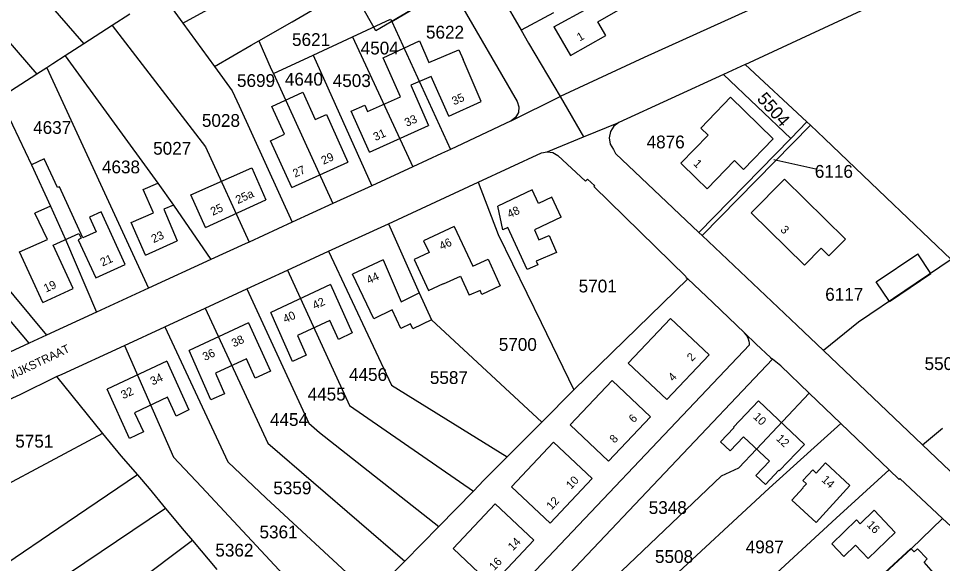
# Model space of a CAD drawing. Extents: x 191922 to 199923, y 328959 to 333350.
# Drawn here: x 196952.2 to 197147.1, y 331182.2 to 331297.2 of the extents above; entities that cross this region are included whole.
import ezdxf

# ---------------------------------------------------------------- set-up
doc = ezdxf.new("R2010")
doc.units = 0
for name, color, linetype in [('bouwvlak', 7, 'Continuous'), ('enkelbestemming', 7, 'Continuous'), ('Level 6', 7, 'Continuous'), ('maatvoering - maximum aantal wooneenheden', 7, 'Continuous'), ('Maatvoering_symbolen', 7, 'Continuous'), ('recreatiewoning', 7, 'Continuous')]:
    doc.layers.add(name, color=color, linetype=linetype)

msp = doc.modelspace()

# ---------------------------------------------------------------- linework, layer by layer
at = {"layer": 'bouwvlak'}
msp.add_line((197120.35, 331265.34), (197111.48, 331267.34), dxfattribs=at)
at = {"layer": 'Level 6'}
for p, q in [((196930.87, 331332.34), (196966, 331291.81)), ((197105.5, 331287.44), (197184.68, 331324.38)), ((197105.5, 331287.44), (197184.68, 331324.38)), ((196986.91, 331296.17), (197033.11, 331321.55)), ((196937.39, 331307.02), (196956.11, 331285.43)), ((197009.94, 331296.47), (197024.3, 331304.89)), ((197043.43, 331303.73), (197057.39, 331279.62)), ((197053.23, 331303.32), (197058.2, 331294.68)), ((196982.33, 331302.45), (196986.91, 331296.17)), ((197030.93, 331296.5), (197038.12, 331300.76)), ((196975.68, 331298.09), (196971.97, 331295.68)), ((197065.07, 331298.36), (197058.2, 331294.68)), ((197106.26, 331298.9), (197084.2, 331288.9)), ((197106.26, 331298.9), (197084.2, 331288.9)), ((196971.97, 331295.68), (196966, 331291.81)), ((196971.97, 331295.68), (196991.67, 331270.1)), ((196986.91, 331296.17), (196993.57, 331287.02)), ((197002.92, 331292.45), (197009.94, 331296.47)), ((197022.7, 331293.29), (197030.69, 331297.02)), ((197030.69, 331297.02), (197030.93, 331296.5)), ((197030.93, 331296.5), (197043.32, 331269.53)), ((197058.2, 331294.68), (197059.76, 331291.94)), ((196966, 331291.81), (196962.1, 331289.29)), ((196993.57, 331287.02), (197001.33, 331291.54)), ((197001.33, 331291.54), (197002.92, 331292.45)), ((197002.92, 331292.45), (197005.55, 331286.47)), ((197014.36, 331289.41), (197022.7, 331293.29)), ((197022.7, 331293.29), (197035.42, 331265.87)), ((197059.76, 331291.94), (197066.46, 331280.72)), ((196959.51, 331287.61), (196958.18, 331286.76)), ((196962.1, 331289.29), (196959.51, 331287.61)), ((196962.1, 331289.29), (196981.6, 331262.38)), ((197005.99, 331285.52), (197014.36, 331289.41)), ((197014.36, 331289.41), (197026.73, 331261.88)), ((197084.2, 331288.9), (197066.46, 331280.72)), ((197084.2, 331288.9), (197066.46, 331280.72)), ((196958.18, 331286.76), (196956.11, 331285.43)), ((196958.18, 331286.76), (196979.67, 331240.24)), ((196993.57, 331287.02), (196997.26, 331281.93)), ((197005.55, 331286.47), (197005.99, 331285.52)), ((197105.5, 331287.44), (197100.92, 331285.35)), ((197105.5, 331287.44), (197100.92, 331285.35)), ((197105.5, 331287.44), (197118.5, 331275.33)), ((196956.11, 331285.43), (196948.34, 331280.42)), ((197005.99, 331285.52), (197018.51, 331258.1)), ((197100.92, 331285.35), (197078.84, 331275.23)), ((197100.92, 331285.35), (197078.84, 331275.23)), ((197100.92, 331285.35), (197115.11, 331271.82)), ((196997.26, 331281.93), (196998.77, 331278.75)), ((196948.2, 331280.33), (196954.98, 331266.29)), ((197056.13, 331275.58), (197066.46, 331280.72)), ((197066.46, 331280.72), (197071.38, 331272.19)), ((197066.46, 331280.72), (197071.38, 331272.19)), ((196998.77, 331278.75), (197009.98, 331254.18)), ((197057.39, 331279.62), (197057.76, 331278.5)), ((197057.76, 331278.5), (197057.64, 331277.32)), ((197057.07, 331276.29), (197056.13, 331275.58)), ((197057.64, 331277.32), (197057.07, 331276.29)), ((197056.13, 331275.58), (197043.32, 331269.53)), ((197071.38, 331272.19), (197078.84, 331275.23)), ((197071.38, 331272.19), (197078.84, 331275.23)), ((197077.77, 331274.43), (197077.06, 331273.3)), ((197078.84, 331275.23), (197077.77, 331274.43)), ((197119.25, 331274.62), (197096.43, 331251.34)), ((197118.5, 331275.33), (197115.11, 331271.82)), ((197119.25, 331274.62), (197118.5, 331275.33)), ((197122.17, 331271.83), (197119.25, 331274.62)), ((197063.71, 331269.06), (197071.38, 331272.19)), ((197063.71, 331269.06), (197071.38, 331272.19)), ((197077.06, 331273.3), (197076.81, 331271.99)), ((197076.81, 331271.99), (197077.03, 331270.67)), ((196991.67, 331270.1), (197000.87, 331249.99)), ((197077.03, 331270.67), (197077.71, 331269.52)), ((197115.11, 331271.82), (197095.71, 331252.03)), ((197122.17, 331271.83), (197135.23, 331259.38)), ((197041.45, 331268.65), (197035.42, 331265.87)), ((197043.32, 331269.53), (197041.45, 331268.65)), ((197049.14, 331262.6), (197062.52, 331268.78)), ((197062.52, 331268.78), (197063.71, 331269.06)), ((197063.71, 331269.06), (197064.91, 331268.87)), ((197063.71, 331269.06), (197064.91, 331268.87)), ((197064.91, 331268.87), (197065.95, 331268.23)), ((197064.91, 331268.87), (197065.95, 331268.23)), ((197071.82, 331262.84), (197065.95, 331268.23)), ((197071.82, 331262.84), (197065.95, 331268.23)), ((197077.71, 331269.52), (197078.13, 331268.69)), ((197078.13, 331268.69), (197095.71, 331252.03)), ((196927.68, 331267.04), (196958.12, 331230.34)), ((196954.98, 331266.29), (196958.97, 331257.57)), ((197035.42, 331265.87), (197026.73, 331261.88)), ((196981.6, 331262.38), (196984.95, 331257.77)), ((197030.24, 331253.87), (197049.14, 331262.6)), ((197049.14, 331262.6), (197053.37, 331251.55)), ((197071.82, 331262.84), (197072.21, 331263.29)), ((197071.82, 331262.84), (197072.21, 331263.29)), ((197072.21, 331263.29), (197073.75, 331261.84)), ((197072.21, 331263.29), (197073.75, 331261.84)), ((197026.73, 331261.88), (197018.51, 331258.1)), ((197073.75, 331261.84), (197073.58, 331261.68)), ((197073.75, 331261.84), (197073.58, 331261.68)), ((197073.58, 331261.68), (197093.04, 331242.64)), ((197073.58, 331261.68), (197093.04, 331242.64)), ((197135.23, 331259.38), (197148.94, 331246.29)), ((196958.97, 331257.57), (196962.14, 331250.5)), ((196984.95, 331257.77), (196992.83, 331246.29)), ((197018.51, 331258.1), (197009.98, 331254.18)), ((197009.98, 331254.18), (197000.87, 331249.99)), ((197017.62, 331248.05), (197030.24, 331253.87)), ((197030.24, 331253.87), (197036.76, 331239.27)), ((196962.14, 331250.5), (196968.7, 331235.2)), ((197053.37, 331251.55), (197062.48, 331233)), ((197095.71, 331252.03), (197096.43, 331251.34)), ((197096.43, 331251.34), (197116.45, 331232.37)), ((197000, 331249.59), (196992.83, 331246.29)), ((197000.87, 331249.99), (197000, 331249.59)), ((196954.47, 331228.68), (196938.8, 331247.21)), ((197008.96, 331244.05), (197017.62, 331248.05)), ((197017.62, 331248.05), (197030.86, 331219.81)), ((196992.83, 331246.29), (196979.67, 331240.24)), ((197148.94, 331246.29), (197129.4, 331233.07)), ((197000.38, 331240.1), (197008.96, 331244.05)), ((197008.96, 331244.05), (197022.05, 331215.49)), ((197093.36, 331242.23), (197077.32, 331226.63)), ((197093.36, 331242.23), (197077.32, 331226.63)), ((197093.04, 331242.64), (197092.98, 331242.59)), ((197093.04, 331242.64), (197092.98, 331242.59)), ((197092.98, 331242.59), (197093.36, 331242.23)), ((197092.98, 331242.59), (197093.36, 331242.23)), ((197093.36, 331242.23), (197098.64, 331237.22)), ((196979.67, 331240.24), (196968.7, 331235.2)), ((196991.63, 331236.06), (197000.38, 331240.1)), ((197000.38, 331240.1), (197013.49, 331211.79)), ((197036.76, 331239.27), (197039.33, 331233.6)), ((197098.64, 331237.22), (197105.31, 331230.87)), ((196968.7, 331235.2), (196958.12, 331230.34)), ((196983.07, 331232.11), (196991.63, 331236.06)), ((196991.63, 331236.06), (197004.78, 331207.55)), ((197039.33, 331233.6), (197062.57, 331211.99)), ((197062.48, 331233), (197069.37, 331218.79)), ((197129.4, 331233.07), (197121.97, 331227.11)), ((196974.56, 331228.18), (196983.07, 331232.11)), ((196983.07, 331232.11), (196996.36, 331203.62)), ((197116.45, 331232.37), (197121.97, 331227.11)), ((196958.12, 331230.34), (196954.47, 331228.68)), ((197106.29, 331229.04), (197106.09, 331229.71)), ((196954.47, 331228.68), (196950.38, 331226.74)), ((196961.44, 331222.12), (196974.56, 331228.18)), ((196974.56, 331228.18), (196984.94, 331204.64)), ((197111.22, 331225.3), (197068.34, 331179.97)), ((197077.32, 331226.63), (197069.37, 331218.79)), ((197077.32, 331226.63), (197069.37, 331218.79)), ((197112.96, 331223.88), (197111.22, 331225.3)), ((197121.97, 331227.11), (197142.86, 331207.21)), ((197118.97, 331218.11), (197112.96, 331223.88)), ((196952.62, 331217.82), (196960.23, 331221.61)), ((196960.23, 331221.61), (196961.44, 331222.12)), ((196960.23, 331221.61), (196969.95, 331209.61)), ((197030.86, 331219.81), (197055.3, 331204.68)), ((196934.34, 331209.5), (196952.62, 331217.82)), ((197069.37, 331218.79), (197062.57, 331211.99)), ((197069.37, 331218.79), (197062.57, 331211.99)), ((197107.87, 331206.32), (197118.97, 331218.11)), ((197125.62, 331211.73), (197118.97, 331218.11)), ((197022.05, 331215.49), (197048.15, 331197.43)), ((197013.49, 331211.79), (197015.74, 331209.81)), ((197062.57, 331211.99), (197055.3, 331204.68)), ((197062.57, 331211.99), (197055.3, 331204.68)), ((197119.3, 331206.02), (197125.62, 331211.73)), ((197135.8, 331201.95), (197125.62, 331211.73)), ((196969.95, 331209.61), (196947.83, 331197.75)), ((196969.95, 331209.61), (196973.84, 331204.9)), ((197015.74, 331209.81), (197040.86, 331189.99)), ((197142.86, 331207.21), (197147.11, 331210.7)), ((197004.78, 331207.55), (197033.67, 331182.67)), ((197104.14, 331202.35), (197107.87, 331206.32)), ((197119.3, 331206.02), (197110.55, 331198.1)), ((197166.95, 331184.26), (197142.86, 331207.21)), ((196973.84, 331204.9), (196977.31, 331200.88)), ((196984.94, 331204.64), (196990.81, 331198.34)), ((197055.3, 331204.68), (197050.39, 331199.73)), ((197055.3, 331204.68), (197050.39, 331199.73)), ((196996.36, 331203.62), (197004.44, 331195.97)), ((197100.46, 331200.68), (197104.14, 331202.35)), ((197135.8, 331201.95), (197124.67, 331191.74)), ((197137.94, 331199.89), (197135.8, 331201.95)), ((196977.31, 331200.88), (196962.47, 331190.81)), ((196977.31, 331200.88), (196979.81, 331197.97)), ((197100.46, 331200.68), (197073.58, 331175.04)), ((197138.11, 331200.08), (197137.94, 331199.89)), ((197147.05, 331191.68), (197138.11, 331200.08)), ((196979.81, 331197.97), (196983.25, 331193.8)), ((196990.81, 331198.34), (197019.17, 331167.97)), ((197050.39, 331199.73), (197048.15, 331197.43)), ((197050.39, 331199.73), (197048.15, 331197.43)), ((197084.82, 331174.27), (197110.55, 331198.1)), ((197004.44, 331195.97), (197026.61, 331175.49)), ((197048.15, 331197.43), (197040.86, 331189.99)), ((197048.15, 331197.43), (197040.86, 331189.99)), ((196983.25, 331193.8), (196943.71, 331167.19)), ((196983.25, 331193.8), (196987.19, 331189.04)), ((196962.47, 331190.81), (196937.92, 331174.16)), ((197094.65, 331164.11), (197124.67, 331191.74)), ((197140.47, 331185.28), (197147.05, 331191.68)), ((197151.75, 331187.31), (197147.05, 331191.68)), ((196987.19, 331189.04), (196988.9, 331187.02)), ((197040.86, 331189.99), (197033.67, 331182.67)), ((197040.86, 331189.99), (197033.67, 331182.67)), ((196988.9, 331187.02), (196967.19, 331170.77)), ((196988.9, 331187.02), (196994.05, 331180.94)), ((197140.47, 331185.28), (197130.06, 331175.7)), ((197033.67, 331182.67), (197026.61, 331175.49)), ((197033.67, 331182.67), (197026.61, 331175.49))]:
    msp.add_line(p, q, dxfattribs=at)
for points in [[(197106.09, 331229.71), (197105.76, 331230.33), (197105.31, 331230.87)], [(197105.31, 331230.87), (197107.81, 331228.48), (197110.79, 331225.65), (197111.22, 331225.3)], [(197053.62, 331172.59), (197106.36, 331228.3), (197106.37, 331228.36), (197106.39, 331228.71), (197106.29, 331229.04)]]:
    msp.add_lwpolyline(points, dxfattribs=at)
at = {"layer": 'recreatiewoning'}
for p, q in [((197027.6, 331294.55), (197024.27, 331300.39)), ((197038.12, 331300.76), (197027.6, 331294.55)), ((197074.42, 331296.45), (197079.7, 331299.47)), ((197065.15, 331295.38), (197068.63, 331289.33)), ((197076.06, 331293.58), (197074.42, 331296.45)), ((197068.63, 331289.33), (197076.06, 331293.58)), ((197029.11, 331288.88), (197036.79, 331292.45)), ((197036.79, 331292.45), (197038.79, 331287.84)), ((197038.79, 331287.84), (197045.07, 331290.57)), ((197045.07, 331290.57), (197045.97, 331288.51)), ((197032.78, 331280.61), (197029.11, 331288.88)), ((197049.81, 331279.67), (197045.97, 331288.51)), ((197039.24, 331284.95), (197034.99, 331283.08)), ((197042.98, 331276.56), (197039.24, 331284.95)), ((197034.99, 331283.08), (197038.72, 331274.61)), ((197005.69, 331278.58), (197012.18, 331281.6)), ((197012.18, 331281.6), (197014.81, 331275.83)), ((197025.86, 331277.51), (197032.78, 331280.61)), ((197102.35, 331280.53), (197100.96, 331279.08)), ((197008.35, 331272.76), (197005.69, 331278.58)), ((197022.42, 331277.61), (197025.25, 331278.88)), ((197025.25, 331278.88), (197025.86, 331277.51)), ((197042.98, 331276.56), (197049.81, 331279.67)), ((197100.96, 331279.08), (197099.21, 331277.24)), ((197014.81, 331275.83), (197017.17, 331276.93)), ((197017.17, 331276.93), (197021.66, 331266.85)), ((197026.28, 331268.98), (197022.42, 331277.61)), ((197096.11, 331274.01), (197099.21, 331277.24)), ((197026.28, 331268.98), (197038.72, 331274.61)), ((197096.11, 331274.01), (197097.64, 331272.57)), ((197005.39, 331271.38), (197008.35, 331272.76)), ((197097.64, 331272.57), (197091.87, 331266.65)), ((197009.86, 331261.49), (197005.39, 331271.38)), ((196957.68, 331267.52), (196954.98, 331266.29)), ((196954.98, 331266.29), (196958.97, 331257.57)), ((196960.45, 331261.47), (196957.68, 331267.52)), ((197009.86, 331261.49), (197021.66, 331266.85)), ((197091.87, 331266.65), (197095.13, 331263.48)), ((196988.56, 331259.92), (197001.46, 331265.66)), ((197001.46, 331265.66), (197004.38, 331258.93)), ((196978.52, 331261.05), (196981.6, 331262.38)), ((196981.6, 331262.38), (196984.95, 331257.77)), ((197095.13, 331263.48), (197097.45, 331261.23)), ((197106.73, 331256.14), (197113.76, 331263.28)), ((197113.76, 331263.28), (197126.61, 331250.63)), ((196960.89, 331261.67), (196960.45, 331261.47)), ((196965.82, 331250.89), (196960.89, 331261.67)), ((196980.68, 331256.15), (196978.52, 331261.05)), ((197060.57, 331260.99), (197053.28, 331257.57)), ((197061.92, 331258.11), (197060.57, 331260.99)), ((196991.7, 331253.06), (196988.56, 331259.92)), ((196991.7, 331253.06), (197004.38, 331258.93)), ((197064.7, 331259.44), (197061.92, 331258.11)), ((197066.7, 331255.24), (197064.7, 331259.44)), ((196958.97, 331257.57), (196955.68, 331256.06)), ((196969.67, 331256.35), (196967.19, 331255.21)), ((196974.75, 331245.24), (196969.67, 331256.35)), ((196984.95, 331257.77), (196982.91, 331256.93)), ((196982.91, 331256.93), (196985.7, 331250.28)), ((197054.38, 331252.55), (197053.28, 331257.57)), ((196958.32, 331250.55), (196955.68, 331256.06)), ((196967.19, 331255.21), (196968.59, 331252.16)), ((196976.02, 331254.13), (196980.68, 331256.15)), ((197066.7, 331255.24), (197061.05, 331252.56)), ((197106.73, 331256.14), (197117.97, 331245.1)), ((196979.02, 331247.2), (196976.02, 331254.13)), ((197044.12, 331253.25), (197037.65, 331250.22)), ((197044.12, 331253.25), (197048.03, 331244.9)), ((197055.41, 331253.04), (197054.38, 331252.55)), ((197059.52, 331244.19), (197055.41, 331253.04)), ((197061.05, 331252.56), (197061.93, 331250.47)), ((196952.43, 331247.9), (196958.32, 331250.55)), ((196959.54, 331249.3), (196964.99, 331251.81)), ((196965.47, 331250.78), (196964.8, 331250.47)), ((196964.99, 331251.81), (196965.47, 331250.78)), ((196968.59, 331252.16), (196965.82, 331250.89)), ((197061.93, 331250.47), (197064.12, 331251.4)), ((197064.12, 331251.4), (197065.68, 331247.81)), ((197126.61, 331250.63), (197123.14, 331247.09)), ((196963.74, 331240.19), (196959.54, 331249.3)), ((196964.8, 331250.47), (196968.57, 331242.42)), ((196979.02, 331247.2), (196985.7, 331250.28)), ((197037.65, 331250.22), (197038.81, 331247.76)), ((197117.97, 331245.1), (197121.51, 331248.7)), ((197121.51, 331248.7), (197123.14, 331247.09)), ((196957.37, 331237.26), (196952.43, 331247.9)), ((197038.81, 331247.76), (197035.65, 331246.28)), ((197065.68, 331247.81), (197061.39, 331245.98)), ((197133.1, 331241.6), (197141.85, 331247.53)), ((197144.65, 331243.38), (197141.85, 331247.53)), ((196968.57, 331242.42), (196974.75, 331245.24)), ((197029.16, 331246.26), (197022.67, 331243.22)), ((197029.16, 331246.26), (197032.92, 331237.39)), ((197035.65, 331246.28), (197038.69, 331239.78)), ((197048.03, 331244.9), (197051.26, 331246.4)), ((197051.26, 331246.4), (197053.78, 331240.73)), ((197061.76, 331245.16), (197059.52, 331244.19)), ((197061.39, 331245.98), (197061.76, 331245.16)), ((197027.18, 331233.78), (197022.67, 331243.22)), ((197041.88, 331241.2), (197045.41, 331242.8)), ((197045.41, 331242.8), (197047.24, 331238.76)), ((197135.9, 331237.46), (197144.65, 331243.38)), ((197018.04, 331241.02), (197005.42, 331235.16)), ((197018.04, 331241.02), (197022.57, 331230.82)), ((197038.69, 331239.78), (197041.85, 331241.26)), ((197041.85, 331241.26), (197041.88, 331241.2)), ((197135.9, 331237.46), (197133.1, 331241.6)), ((196957.37, 331237.26), (196963.74, 331240.19)), ((197032.92, 331237.39), (197036.76, 331239.27)), ((197036.76, 331239.27), (197039.33, 331233.6)), ((197049.6, 331239.75), (197047.24, 331238.76)), ((197049.91, 331238.93), (197049.6, 331239.75)), ((197053.78, 331240.73), (197049.91, 331238.93)), ((197010.01, 331224.77), (197005.42, 331235.16)), ((197031.06, 331235.66), (197027.18, 331233.78)), ((197032.85, 331231.74), (197031.06, 331235.66)), ((197000.76, 331232.96), (196988.2, 331227.09)), ((197000.76, 331232.96), (197005.39, 331222.74)), ((197017.92, 331233.46), (197011.06, 331230.25)), ((197019.72, 331229.46), (197017.92, 331233.46)), ((197039.33, 331233.6), (197035.38, 331231.69)), ((197080.83, 331224.46), (197089.74, 331233.86)), ((197089.74, 331233.86), (197097.86, 331226.17)), ((197034.9, 331232.73), (197032.85, 331231.74)), ((197035.38, 331231.69), (197034.9, 331232.73)), ((197011.06, 331230.25), (197012.9, 331226.13)), ((197022.57, 331230.82), (197019.72, 331229.46)), ((196992.82, 331216.68), (196988.2, 331227.09)), ((197000.31, 331225.36), (196993.75, 331222.32)), ((197002.16, 331221.25), (197000.31, 331225.36)), ((197012.9, 331226.13), (197010.01, 331224.77)), ((197097.86, 331226.17), (197088.95, 331216.76)), ((196983.49, 331224.87), (196970.91, 331218.98)), ((196983.49, 331224.87), (196988.19, 331214.58)), ((197088.95, 331216.76), (197080.83, 331224.46)), ((196993.75, 331222.32), (196995.68, 331218)), ((197005.39, 331222.74), (197002.16, 331221.25)), ((197077.4, 331220.76), (197068.54, 331211.4)), ((197085.49, 331213.11), (197077.4, 331220.76)), ((196975.66, 331208.57), (196970.91, 331218.98)), ((196995.68, 331218), (196992.82, 331216.68)), ((196983.65, 331217.24), (196976.71, 331213.98)), ((196985.46, 331213.29), (196983.65, 331217.24)), ((197108.27, 331216.46), (197103, 331210.91)), ((197108.27, 331216.46), (197117.95, 331207.3)), ((196976.71, 331213.98), (196978.57, 331209.93)), ((196988.19, 331214.58), (196985.46, 331213.29)), ((197076.64, 331203.74), (197085.49, 331213.11)), ((196978.57, 331209.93), (196975.66, 331208.57)), ((197068.54, 331211.4), (197076.64, 331203.74)), ((197103.08, 331210.83), (197100.26, 331207.85)), ((197103, 331210.91), (197103.08, 331210.83)), ((197065.08, 331207.74), (197056.22, 331198.36)), ((197073.19, 331200.09), (197065.08, 331207.74)), ((197100.26, 331207.85), (197102.3, 331205.91)), ((197102.3, 331205.91), (197105.15, 331208.9)), ((197105.15, 331208.9), (197110.57, 331203.77)), ((197112.69, 331201.76), (197117.95, 331207.3)), ((197110.57, 331203.77), (197107.74, 331200.77)), ((197109.77, 331198.85), (197112.6, 331201.84)), ((197112.6, 331201.84), (197112.69, 331201.76)), ((197117.65, 331199.67), (197119.71, 331201.91)), ((197119.71, 331201.91), (197120.43, 331201.24)), ((197120.43, 331201.24), (197122.39, 331203.38)), ((197122.39, 331203.38), (197127.57, 331198.62)), ((197064.33, 331190.71), (197073.19, 331200.09)), ((197107.74, 331200.77), (197109.77, 331198.85)), ((197056.22, 331198.36), (197064.33, 331190.71)), ((197115.34, 331195.53), (197117.7, 331198.11)), ((197117.62, 331198.18), (197118.38, 331199.01)), ((197117.7, 331198.11), (197117.62, 331198.18)), ((197118.38, 331199.01), (197117.65, 331199.67)), ((197127.57, 331198.62), (197120.46, 331190.84)), ((197052.75, 331194.75), (197043.87, 331185.33)), ((197060.89, 331187.08), (197052.75, 331194.75)), ((197120.46, 331190.84), (197115.34, 331195.53)), ((197129.73, 331190.57), (197132.64, 331193.39)), ((197132.64, 331193.39), (197137.13, 331188.73)), ((197128.96, 331191.36), (197123.72, 331186.29)), ((197128.96, 331191.36), (197129.73, 331190.57)), ((197131.42, 331183.2), (197137.13, 331188.73)), ((197052.01, 331177.65), (197060.89, 331187.08)), ((197123.72, 331186.29), (197126.26, 331183.66)), ((197043.87, 331185.33), (197052.01, 331177.65)), ((197126.26, 331183.66), (197128.7, 331186.02)), ((197128.7, 331186.02), (197131.42, 331183.2)), ((197140.4, 331185.35), (197130.02, 331175.75)), ((197141.09, 331184.64), (197140.4, 331185.35)), ((197141.82, 331185.3), (197141.09, 331184.64)), ((197143.83, 331183.16), (197141.82, 331185.3)), ((197143.18, 331182.45), (197143.83, 331183.16)), ((197145.17, 331180.21), (197143.18, 331182.45))]:
    msp.add_line(p, q, dxfattribs=at)
for points in [[(197065.15, 331295.38), (197072.36, 331299.36), (197070.9, 331302), (197073.29, 331303.32), (197070.25, 331308.83), (197064.22, 331305.5)], [(197097.45, 331261.23), (197103.21, 331267.18), (197105.14, 331265.31), (197111.4, 331271.77), (197102.35, 331280.53)]]:
    msp.add_lwpolyline(points, dxfattribs=at)

# ---------------------------------------------------------------- texts
at = {"layer": 'enkelbestemming'}
for s, p in [('5622', (197038.16, 331292.92)), ('5621', (197009.92, 331291.36)), ('4504', (197024.39, 331289.57)), ('4640', (197008.4, 331282.99)), ('5699', (196998.31, 331282.71)), ('4503', (197018.5, 331282.7)), ('5028', (196990.91, 331274.29)), ('4637', (196955.32, 331272.81)), ('4876', (197084.68, 331269.76)), ('5027', (196980.63, 331268.42)), ('4638', (196969.83, 331264.49)), ('6116', (197120.16, 331263.55)), ('5701', (197070.36, 331239.36)), ('6117', (197122.35, 331237.61)), ('5700', (197053.51, 331227.04)), ('5507', (197143.3, 331222.99)), ('4456', (197021.93, 331220.7)), ('5587', (197038.98, 331220.05)), ('4455', (197013.21, 331216.55)), ('4454', (197005.26, 331211.19)), ('5751', (196951.56, 331206.63)), ('5359', (197005.97, 331196.77)), ('5348', (197085.13, 331192.62)), ('5361', (197003.06, 331187.48)), ('5362', (196993.75, 331183.64)), ('4987', (197105.58, 331184.32)), ('5508', (197086.45, 331182.29))]:
    msp.add_text(s, height=2.7, dxfattribs=at).set_placement(p)
msp.add_text('5504', height=2.7, rotation=311.3478, dxfattribs=at).set_placement((197107.8, 331280.11))
at = {"layer": 'maatvoering - maximum aantal wooneenheden'}
for s, rotation, p in [('1', 29.7449, (197070.58, 331292.29)), ('35', 24.4107, (197044.09, 331278.82)), ('33', 24.3585, (197034.11, 331274.28)), ('31', 24.3585, (197027.52, 331271.29)), ('29', 24.4107, (197016.55, 331266.29)), ('27', 24.4107, (197010.55, 331263.56)), ('1', 315.7704, (197094.43, 331266.39)), ('25a', 24.8472, (196998.5, 331257.98)), ('25', 24.8472, (196993.21, 331255.52)), ('48', 25.1798, (197055.77, 331254.98)), ('3', 315.5271, (197112.77, 331252.44)), ('23', 24.7952, (196980.73, 331249.75)), ('46', 25.1035, (197041.44, 331248.24)), ('21', 24.5389, (196969.95, 331244.81)), ('44', 25.0515, (197026.1, 331241.07)), ('19', 24.7191, (196958.03, 331239.32)), ('42', 24.9233, (197014.7, 331235.72)), ('40', 24.9233, (197008.49, 331232.84)), ('38', 25.0515, (196997.65, 331227.76)), ('36', 25.0515, (196991.53, 331224.89)), ('2', 46.581, (197094.25, 331224.68)), ('34', 25.0515, (196980.52, 331219.72)), ('4', 46.581, (197090.29, 331220.49)), ('32', 25.0515, (196974.32, 331216.82)), ('6', 46.581, (197081.98, 331211.73)), ('10', 316.581, (197107.02, 331212.96)), ('8', 46.581, (197077.93, 331207.44)), ('12', 316.581, (197111.88, 331208.36)), ('10', 46.662, (197068.76, 331197.73)), ('14', 317.4332, (197121.43, 331199.65)), ('12', 46.662, (197064.62, 331193.35)), ('16', 313.9864, (197130.99, 331190.2)), ('14', 46.7038, (197056.5, 331184.75)), ('16', 46.7038, (197052.54, 331180.55))]:
    msp.add_text(s, height=1.75, rotation=rotation, dxfattribs=at).set_placement(p)
at = {"layer": 'Maatvoering_symbolen'}
msp.add_text('NIEUWWIJKSTRAAT', height=1.75, rotation=25.488, dxfattribs=at).set_placement((196942.8, 331217.17))

doc.saveas('drawing.dxf')
